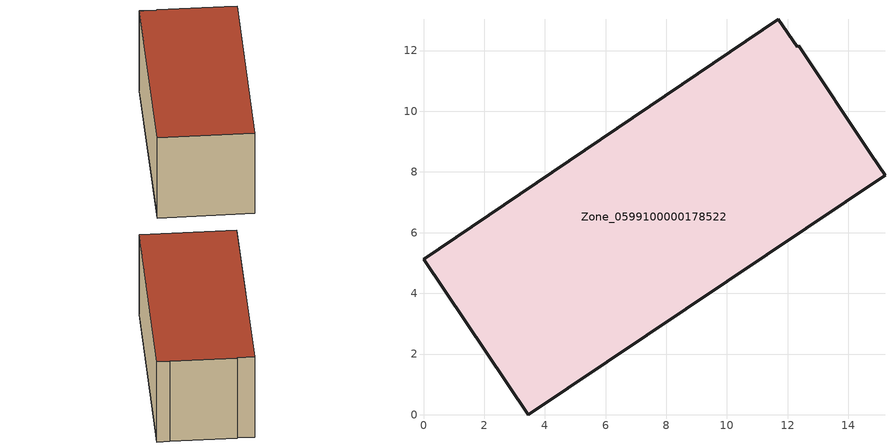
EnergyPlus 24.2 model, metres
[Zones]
Zone_0599100000178522
 floor ground (C_G): 15.21,7.89 3.46,0 0,5.13 11.68,13.03 12.31,12.12 12.36,12.15 14.75,8.56 z0
 wall outside (C_F): 14.75,8.56 12.36,12.15 12.31,12.12 11.68,13.03 0,5.13 3.46,0 15.21,7.89 14.75,8.56 z0:6.2
 roof outside (C_R): 3.46,0 15.21,7.89 14.75,8.56 12.36,12.15 12.31,12.12 11.68,13.03 0,5.13 z6.2
[BUILDING]
Pand.0599100000178522: North Axis=0; Terrain=City; Loads Convergence Tolerance Value=0.04; Temperature Convergence Tolerance Value=0.4; Solar Distribution=FullExterior; Maximum Number of Warmup Days=25; Minimum Number of Warmup Days=1
[Site:Location]
Rotterdam.The.Hague.AP_ZH_NLD Design_Conditions: Latitude=51.96; Longitude=4.45; Time Zone=1; Elevation=-4.5
[SITE:GROUNDTEMPERATURE:BUILDINGSURFACE]
18, 18, 18, 18, 18, 18, 18, 18, 18, 18, 18, 18
[MATERIAL] Thermal Absorptance=0.9; Solar Absorptance=0.7; Visible Absorptance=0.7
Name | Roughness | Thickness | Conductivity | Density | Specific Heat
G.TC.1975-1991 | MediumSmooth | 0.15 | 0.288461 | 540 | 1210
F.TC.1975-1991 | Rough | 0.3 | 0.230769 | 1920 | 840
R.TC.1975-1991 | MediumRough | 0.2 | 0.153846 | 1500 | 1000
[CONSTRUCTION]
C_G: G.TC.1975-1991
C_F: F.TC.1975-1991
C_R: R.TC.1975-1991
[ZONE]
Zone_0599100000178522: Type=1; Multiplier=1; Ceiling Height=Autocalculate; Volume=Autocalculate; Floor Area=autocalculate; Part of Total Floor Area=Yes
[ZONEINFILTRATION:DESIGNFLOWRATE]
Infil_Zone_0599100000178522: Zone or ZoneList or Space or SpaceList=Zone_0599100000178522; Schedule=AlwaysOn; Design Flow Rate Calculation Method=Flow/Area; Flow Rate per Floor Area=0.003; Constant Term Coefficient=1; Temperature Term Coefficient=0; Velocity Term Coefficient=0; Velocity Squared Term Coefficient=0
[HVACTEMPLATE:ZONE:IDEALLOADSAIRSYSTEM]
Zone_0599100000178522: Maximum Heating Supply Air Temperature=50; Minimum Cooling Supply Air Temperature=13; Maximum Heating Supply Air Humidity Ratio=0.0156; Minimum Cooling Supply Air Humidity Ratio=0.0077; Heating Limit=NoLimit; Cooling Limit=NoLimit; Dehumidification Control Type=ConstantSensibleHeatRatio; Cooling Sensible Heat Ratio=0.7; Dehumidification Setpoint=60; Humidification Control Type=None; Humidification Setpoint=30; Outdoor Air Method=None; Outdoor Air Flow Rate per Person=0.00944; Outdoor Air Flow Rate per Zone Floor Area=0; Outdoor Air Flow Rate per Zone=0; Demand Controlled Ventilation Type=None; Outdoor Air Economizer Type=NoEconomizer; Heat Recovery Type=None; Sensible Heat Recovery Effectiveness=0.7; Latent Heat Recovery Effectiveness=0.65
[ZONECONTROL:THERMOSTAT]
ThermostatControl_Zone_0599100000178522: Zone or ZoneList=Zone_0599100000178522; Control Type Schedule=DualSetpointControlType; Control 1=Thermostat_Zone_0599100000178522; Temperature Difference Between Cutout And Setpoint=0
[THERMOSTATSETPOINT:DUALSETPOINT]
Thermostat_Zone_0599100000178522: Heating Setpoint Temperature Schedule=HeatingSetpoint_Zone_0599100000178522; Cooling Setpoint Temperature Schedule=CoolingSetpoint_Zone_0599100000178522
[SCHEDULE:COMPACT]
HeatingSetpoint_Zone_0599100000178522: Through: 12/31, For: AllDays, Until: 24:00, 21
CoolingSetpoint_Zone_0599100000178522: Through: 12/31, For: AllDays, Until: 24:00, 24
DualSetpointControlType: Through: 12/31, For: AllDays, Until: 24:00, 4
AlwaysOn: Through: 12/31, For: AllDays, Until: 24:00, 1
